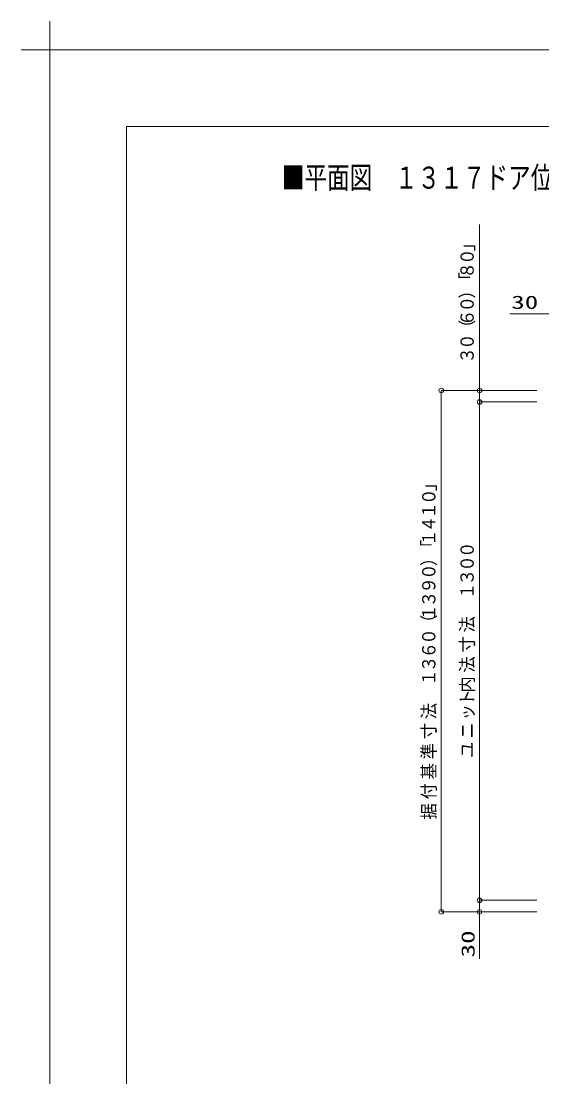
# Model space of a CAD drawing. Units: millimetres on the paper. Extents: x -305 to 305, y -152 to 152.
# Drawn here: x -304.8 to -236.8, y 14.5 to 152.3 of the extents above; entities that cross this region are included whole.
import ezdxf
from ezdxf.enums import TextEntityAlignment as Align

# ---------------------------------------------------------------- set-up
doc = ezdxf.new("R2010")
doc.units = ezdxf.units.MM
for name, color, linetype, lineweight in [('0-0_0', 7, 'Continuous', 9), ('0-1_VIEW0001', 7, 'Continuous', 9), ('0-2_1図面枠', 7, 'Continuous', 9), ('0-3_図面枠', 3, 'Continuous', 9), ('0-4_DEFPOINTS', 7, 'Continuous', 9)]:
    doc.layers.add(name, color=color, linetype=linetype, lineweight=lineweight)
doc.styles.add('ＭＳ ゴシック', font='')
doc.styles.get('ＭＳ ゴシック').set_extended_font_data('MS Gothic')

# ---------------------------------------------------------------- blocks, each defined once
blk = doc.blocks.new('_ORIGIN')
at = {"layer": '0-0_0'}
blk.add_line((0, 0), (-1, 0), dxfattribs=at)
blk.add_circle((0, 0), 0.5, dxfattribs=at)
blk = doc.blocks.new('グループ-6')
at = {"layer": '0-2_1図面枠'}
for p, q in [((-4200, 2895), (-4200, 3045)), ((-4275, 2970), (-4125, 2970))]:
    blk.add_line(p, q, dxfattribs=at)

msp = doc.modelspace()

# ---------------------------------------------------------------- linework, layer by layer
at = {"layer": '0-1_VIEW0001'}
for p, q in [((-244.932, 104.673), (-244.932, 105.273)), ((-237.474, 104.073), (-249.933, 104.073)), ((-249.933, 36.673), (-249.933, 103.473)), ((-244.932, 104.073), (-244.932, 102.573)), ((-237.474, 102.573), (-244.932, 102.573)), ((-244.932, 101.973), (-244.932, 38.173)), ((-244.932, 101.973), (-244.932, 101.373)), ((-244.933, 38.173), (-244.933, 38.773)), ((-244.933, 37.573), (-244.933, 36.073)), ((-237.474, 37.573), (-244.932, 37.573)), ((-237.474, 36.073), (-249.933, 36.073)), ((-244.933, 35.473), (-244.933, 34.873))]:
    msp.add_line(p, q, dxfattribs=at)
for points in [[(-237.474, 104.073), (-244.932, 104.073), (-244.932, 125.733)], [(-234.934, 106.613), (-234.934, 114.073), (-240.971, 114.073)], [(-237.474, 36.073), (-244.933, 36.073), (-244.933, 29.948)]]:
    msp.add_lwpolyline(points, dxfattribs=at)
at = {"layer": '0-3_図面枠'}
msp.add_lwpolyline([(-291.017, -138.498), (108.983, -138.498), (108.983, 138.502), (-291.017, 138.502)], close=True, dxfattribs=at)
at = {"layer": '0-4_DEFPOINTS'}
for p in [(118.983, 148.502), (-301.017, -148.498)]:
    msp.add_line(p, (-301.017, 148.502), dxfattribs=at)

# ---------------------------------------------------------------- block references
at = {"layer": '0-1_VIEW0001', "xscale": 0.6, "yscale": 0.6}
for p, rotation in [((-244.932, 104.073), 270), ((-249.933, 104.073), 90), ((-244.932, 102.573), 90), ((-244.932, 102.573), 90), ((-244.933, 37.573), 270), ((-244.932, 37.573), 270), ((-249.933, 36.073), 270), ((-244.933, 36.073), 90)]:
    msp.add_blockref('_ORIGIN', p, dxfattribs=dict(at, rotation=rotation))
at = {"layer": '0-2_1図面枠', "xscale": 0.05, "yscale": 0.05}
msp.add_blockref('グループ-6', (-91.017, 0.002), dxfattribs=at)

# ---------------------------------------------------------------- texts
at = {"layer": '0-0_0', "style": 'ＭＳ ゴシック', "width": 0.75}
msp.add_text('■平面図\u3000１３１７ドア位置移動\u3000ＡＲ／ＢＲ（Ｓ＝１／２０）', height=2.886, dxfattribs=at).set_placement((-270.735, 129.523), align=Align.BOTTOM_LEFT)
at = {"layer": '0-1_VIEW0001', "style": 'ＭＳ ゴシック'}
for s, width, p in [('」', 0.9, (-245.172, 122.256)), ('０', 0.9, (-245.172, 120.467)), ('８', 0.9, (-245.172, 118.677)), ('「', 0.9, (-245.172, 117.369)), ('）', 0.9, (-245.172, 116.06)), ('０', 0.9, (-245.172, 114.271)), ('（', 0.9, (-245.172, 111.173)), ('６', 0.9, (-245.172, 112.482)), ('０', 0.9, (-245.172, 109.384)), ('３', 0.9, (-245.172, 107.595)), ('」', 0.9, (-250.173, 90.946)), ('０', 0.9, (-250.173, 89.157)), ('１', 0.9, (-250.173, 87.368)), ('４', 0.9, (-250.173, 85.578)), ('１', 0.9, (-250.173, 83.789)), ('「', 0.9, (-250.173, 82.481)), ('０', 0.9, (-245.172, 82.235)), ('）', 0.9, (-250.173, 81.172)), ('０', 0.9, (-245.172, 80.446)), ('０', 0.9, (-250.173, 79.383)), ('３', 0.9, (-245.172, 78.656)), ('９', 0.9, (-250.173, 77.594)), ('１', 0.9, (-245.172, 76.867)), ('３', 0.9, (-250.173, 75.804)), ('（', 0.9, (-250.173, 72.707)), ('１', 0.9, (-250.173, 74.015)), ('法', 0.9, (-245.172, 72.511)), ('０', 0.9, (-250.173, 70.917)), ('寸', 0.9, (-245.172, 69.894)), ('６', 0.9, (-250.173, 69.128)), ('３', 0.9, (-250.173, 67.339)), ('法', 0.9, (-245.172, 67.277)), ('１', 0.9, (-250.173, 65.55)), ('内', 0.9, (-245.172, 64.66)), ('ト', 0.9, (-245.172, 62.962)), ('法', 0.9, (-250.173, 61.194)), ('ッ', 0.9, (-245.172, 61.04)), ('寸', 0.9, (-250.173, 58.577)), ('ニ', 0.9, (-245.172, 58.658)), ('準', 0.9, (-250.173, 55.959)), ('ユ', 0.9, (-245.172, 56.144)), ('基', 0.9, (-250.173, 53.342)), ('付', 0.9, (-250.173, 50.725)), ('据', 0.9, (-250.173, 48.108)), ('30', 1.5, (-245.058, 30.12))]:
    msp.add_text(s, height=1.73, rotation=90, dxfattribs=dict(at, width=width)).set_placement(p, align=Align.BOTTOM_LEFT)
at = {"layer": '0-1_VIEW0001', "style": 'ＭＳ ゴシック', "width": 1.5}
msp.add_text('30', height=1.73, dxfattribs=at).set_placement((-240.799, 114.198), align=Align.BOTTOM_LEFT)

doc.saveas('drawing.dxf')
